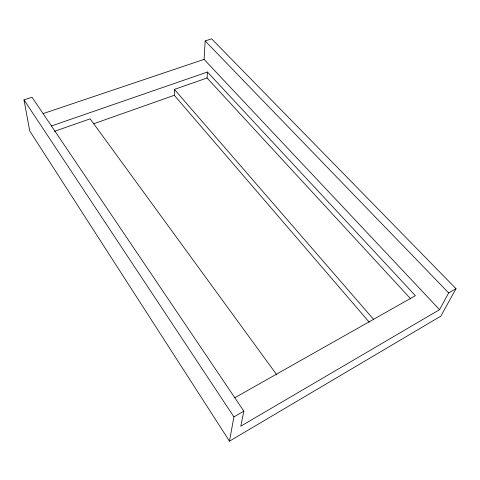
<?xml version="1.0" encoding="UTF-8"?>
<svg xmlns="http://www.w3.org/2000/svg" width="480" height="480" viewBox="0 0 480 480"><rect width="100%" height="100%" fill="white"/><g stroke="black" fill="none" stroke-linecap="round" stroke-linejoin="round"><path stroke-width="0.72" d="M369.246 322.188L174.294 95.298L174.426 89.4L207.078 77.988L410.736 298.908M439.572 309.666L204.072 59.376L205.164 40.944L211.632 38.838L456 288.666L440.874 316.104L229.47 441.162L29.736 130.98L24 99.876L32.052 97.254L243.852 411.156L240.774 426.18L439.572 309.666L448.656 292.902L456 288.666M207.078 77.988L207.462 72.024L51.426 125.976M229.47 441.162L233.922 416.886L24 99.876M233.922 416.886L243.852 411.156M234.798 397.746L415.386 295.68L207.462 72.024M93.546 123.822L174.294 95.298M54.456 131.328L90.162 118.848L276.84 374.91M43.128 113.598L204.072 59.376M205.164 40.944L448.656 292.902M174.426 89.4L373.446 319.23"/></g></svg>
